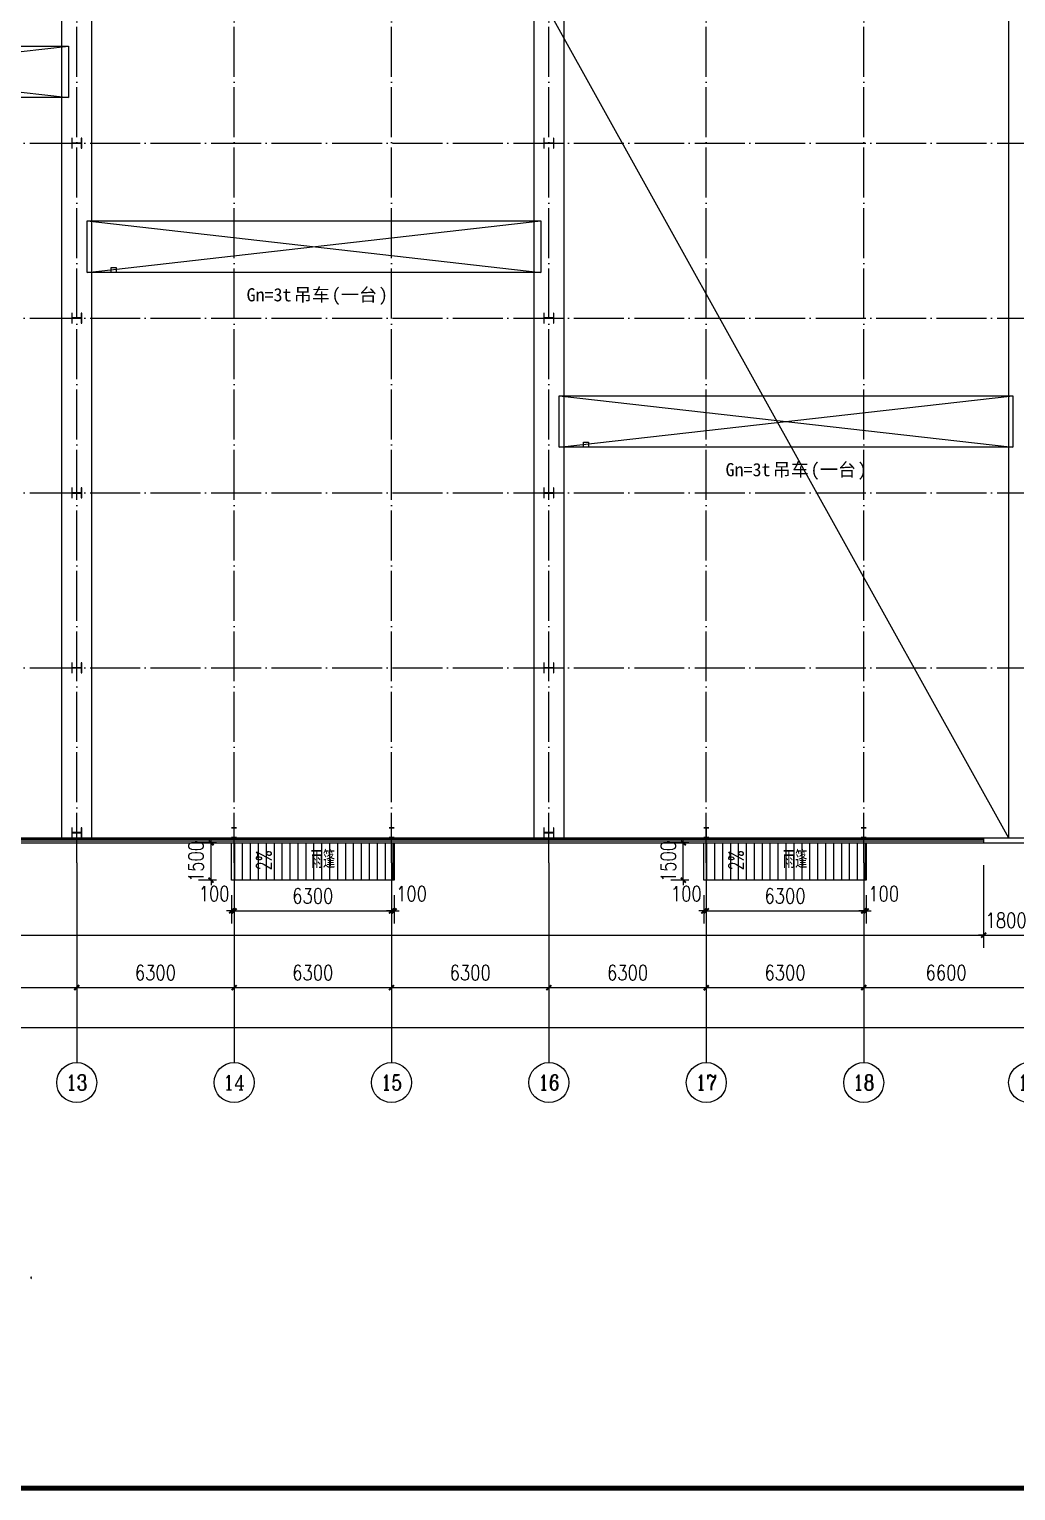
# Model space of a CAD drawing. Extents: x -21908402 to 2288787, y 79687 to 5079726.
# Drawn here: x 2194310 to 2233796, y 319187 to 377685 of the extents above; entities that cross this region are included whole.
import ezdxf
from ezdxf.enums import TextEntityAlignment as Align

# ---------------------------------------------------------------- set-up
doc = ezdxf.new("R2010")
doc.units = 0
doc.header["$LTSCALE"] = 1000
doc.linetypes.add('DOTE', pattern=[2.42, 2, -0.2, 0.02, -0.2])
doc.layers.get('0').update_dxf_attribs({"linetype": 'CONTINUOUS'})
doc.layers.get('DEFPOINTS').update_dxf_attribs({"linetype": 'CONTINUOUS'})
for name, color, linetype in [('AXIS', 3, 'CONTINUOUS'), ('AXIS_TEXT', 7, 'CONTINUOUS'), ('COLUMN', 9, 'CONTINUOUS'), ('DIM_SYMB', 3, 'CONTINUOUS'), ('DOTE', 1, 'DOTE'), ('PUB_DIM', 3, 'CONTINUOUS'), ('PUB_TEXT', 7, 'CONTINUOUS'), ('PUB_TITLE', 4, 'CONTINUOUS'), ('WALL', 6, 'CONTINUOUS'), ('WINDOW', 94, 'CONTINUOUS'), ('填充', 8, 'CONTINUOUS')]:
    doc.layers.add(name, color=color, linetype=linetype)
doc.styles.add('_TCH_AXIS', font='COMPLEX', dxfattribs={"bigfont": 'GBCBIG'})
doc.styles.add('_TCH_DIM', font='SIMPLEX', dxfattribs={"bigfont": 'GBCBIG'})
doc.styles.add('_TCH_DYN', font='')
doc.styles.add('COMPLEX', font='COMPLEX')
doc.styles.add('DIM_FONT', font='simplex.shx', dxfattribs={"width": 0.8})
doc.styles.get("Standard").update_dxf_attribs({"font": 'tssdeng.shx', "width": 0.7, "bigfont": 'hztxt.shx'})
doc.styles.get('_TCH_DYN').set_extended_font_data('SimSun')
doc.dimstyles.new('DIMN200', dxfattribs={"dimscale": 2, "dimtxt": 300, "dimasz": 100, "dimexe": 250, "dimexo": 300, "dimgap": 150, "dimtad": 1, "dimdec": 0, "dimzin": 0, "dimtxsty": 'DIM_FONT', "dimblk": 'ARCHTICK', "dimcen": 0.09, "dimclrt": 7, "dimazin": 3, "dimtfac": 1, "dimtdec": 0, "dimtix": 1, "dimtmove": 0, "dimatfit": 3, "dimtolj": 1, "dimtzin": 0})

# ---------------------------------------------------------------- blocks, each defined once
blk = doc.blocks.new('DC')
at = {"color": 2}
for p, q in [((2139922, 388954), (2158083, 391012)), ((2139922, 391012), (2158083, 388954))]:
    blk.add_line(p, q, dxfattribs=at)
for points in [[(2139922, 391012), (2158083, 391012), (2158083, 388954), (2139922, 388954)], [(2140895, 389154), (2141095, 389154), (2141095, 388954), (2140895, 388954)]]:
    blk.add_lwpolyline(points, close=True, dxfattribs=at)
blk = doc.blocks.new('_ARCHTICK')
at = {"color": 0, "linetype": 'BYBLOCK', "const_width": 0.4}
blk.add_lwpolyline([(-0.5, -0.5), (0.5, 0.5)], dxfattribs=at)
blk = doc.blocks.new('*D206')
at = {"layer": 'DEFPOINTS', "color": 0}
for p in [(2220489, 345125), (2221310, 345125), (2221310, 343625)]:
    blk.add_point(p, dxfattribs=at)
at = {"layer": 'PUB_DIM', "color": 0}
for p, q in [((2220489, 345125), (2220489, 345325)), ((2220710, 345125), (2219989, 345125)), ((2220489, 343625), (2220489, 345125)), ((2220710, 343625), (2219989, 343625)), ((2220489, 343625), (2220489, 343425))]:
    blk.add_line(p, q, dxfattribs=at)
at = {"layer": 'PUB_DIM', "color": 0, "xscale": 200, "yscale": 200, "zscale": 200}
for p, rotation in [((2220489, 345125), 270), ((2220489, 343625), 90)]:
    blk.add_blockref('_ARCHTICK', p, dxfattribs=dict(at, rotation=rotation))
at = {"layer": 'PUB_DIM', "color": 7, "insert": (2219889, 344375), "char_height": 600, "attachment_point": 5, "rotation": 90, "style": 'DIM_FONT'}
blk.add_mtext('\\A1;1500', dxfattribs=at)
blk = doc.blocks.new('*D207')
at = {"layer": 'DEFPOINTS', "color": 0}
for p in [(2221310, 343625), (2221410, 343625), (2221410, 342395)]:
    blk.add_point(p, dxfattribs=at)
at = {"layer": 'PUB_DIM', "color": 0}
for p, q in [((2221310, 343025), (2221310, 341895)), ((2221410, 343025), (2221410, 341895)), ((2221310, 342395), (2221110, 342395)), ((2221310, 342395), (2221410, 342395)), ((2221410, 342395), (2221610, 342395))]:
    blk.add_line(p, q, dxfattribs=at)
at = {"layer": 'PUB_DIM', "color": 0, "xscale": 200, "yscale": 200, "zscale": 200}
blk.add_blockref('_ARCHTICK', (2221310, 342395), dxfattribs=at)
at = {"layer": 'PUB_DIM', "color": 0, "xscale": 200, "yscale": 200, "zscale": 200, "rotation": 180}
blk.add_blockref('_ARCHTICK', (2221410, 342395), dxfattribs=at)
at = {"layer": 'PUB_DIM', "color": 7, "insert": (2220610, 343085), "char_height": 600, "attachment_point": 5, "style": 'DIM_FONT'}
blk.add_mtext('\\A1;100', dxfattribs=at)
blk = doc.blocks.new('*D208')
at = {"layer": 'DEFPOINTS', "color": 0}
for p in [(2221410, 343625), (2227710, 343625), (2227710, 342395)]:
    blk.add_point(p, dxfattribs=at)
at = {"layer": 'PUB_DIM', "color": 0}
for p, q in [((2221410, 343025), (2221410, 341895)), ((2227710, 343025), (2227710, 341895)), ((2221410, 342395), (2227710, 342395))]:
    blk.add_line(p, q, dxfattribs=at)
at = {"layer": 'PUB_DIM', "color": 0, "xscale": 200, "yscale": 200, "zscale": 200, "rotation": 180}
blk.add_blockref('_ARCHTICK', (2221410, 342395), dxfattribs=at)
at = {"layer": 'PUB_DIM', "color": 0, "xscale": 200, "yscale": 200, "zscale": 200}
blk.add_blockref('_ARCHTICK', (2227710, 342395), dxfattribs=at)
at = {"layer": 'PUB_DIM', "color": 7, "insert": (2224560, 342995), "char_height": 600, "attachment_point": 5, "style": 'DIM_FONT'}
blk.add_mtext('\\A1;6300', dxfattribs=at)
blk = doc.blocks.new('*D209')
at = {"layer": 'DEFPOINTS', "color": 0}
for p in [(2227710, 343625), (2227810, 343625), (2227810, 342395)]:
    blk.add_point(p, dxfattribs=at)
at = {"layer": 'PUB_DIM', "color": 0}
for p, q in [((2227710, 343025), (2227710, 341895)), ((2227810, 343025), (2227810, 341895)), ((2227710, 342395), (2227510, 342395)), ((2227710, 342395), (2227810, 342395)), ((2227810, 342395), (2228010, 342395))]:
    blk.add_line(p, q, dxfattribs=at)
at = {"layer": 'PUB_DIM', "color": 0, "xscale": 200, "yscale": 200, "zscale": 200}
blk.add_blockref('_ARCHTICK', (2227710, 342395), dxfattribs=at)
at = {"layer": 'PUB_DIM', "color": 0, "xscale": 200, "yscale": 200, "zscale": 200, "rotation": 180}
blk.add_blockref('_ARCHTICK', (2227810, 342395), dxfattribs=at)
at = {"layer": 'PUB_DIM', "color": 7, "insert": (2228510, 343085), "char_height": 600, "attachment_point": 5, "style": 'DIM_FONT'}
blk.add_mtext('\\A1;100', dxfattribs=at)
blk = doc.blocks.new('*D210')
at = {"layer": 'DEFPOINTS', "color": 0}
for p in [(2201589, 345125), (2202410, 345125), (2202410, 343625)]:
    blk.add_point(p, dxfattribs=at)
at = {"layer": 'PUB_DIM', "color": 0}
for p, q in [((2201589, 345125), (2201589, 345325)), ((2201810, 345125), (2201089, 345125)), ((2201589, 343625), (2201589, 345125)), ((2201810, 343625), (2201089, 343625)), ((2201589, 343625), (2201589, 343425))]:
    blk.add_line(p, q, dxfattribs=at)
at = {"layer": 'PUB_DIM', "color": 0, "xscale": 200, "yscale": 200, "zscale": 200}
for p, rotation in [((2201589, 345125), 270), ((2201589, 343625), 90)]:
    blk.add_blockref('_ARCHTICK', p, dxfattribs=dict(at, rotation=rotation))
at = {"layer": 'PUB_DIM', "color": 7, "insert": (2200989, 344375), "char_height": 600, "attachment_point": 5, "rotation": 90, "style": 'DIM_FONT'}
blk.add_mtext('\\A1;1500', dxfattribs=at)
blk = doc.blocks.new('*D211')
at = {"layer": 'DEFPOINTS', "color": 0}
for p in [(2202410, 343625), (2202510, 343625), (2202510, 342395)]:
    blk.add_point(p, dxfattribs=at)
at = {"layer": 'PUB_DIM', "color": 0}
for p, q in [((2202410, 343025), (2202410, 341895)), ((2202510, 343025), (2202510, 341895)), ((2202410, 342395), (2202210, 342395)), ((2202410, 342395), (2202510, 342395)), ((2202510, 342395), (2202710, 342395))]:
    blk.add_line(p, q, dxfattribs=at)
at = {"layer": 'PUB_DIM', "color": 0, "xscale": 200, "yscale": 200, "zscale": 200}
blk.add_blockref('_ARCHTICK', (2202410, 342395), dxfattribs=at)
at = {"layer": 'PUB_DIM', "color": 0, "xscale": 200, "yscale": 200, "zscale": 200, "rotation": 180}
blk.add_blockref('_ARCHTICK', (2202510, 342395), dxfattribs=at)
at = {"layer": 'PUB_DIM', "color": 7, "insert": (2201710, 343085), "char_height": 600, "attachment_point": 5, "style": 'DIM_FONT'}
blk.add_mtext('\\A1;100', dxfattribs=at)
blk = doc.blocks.new('*D212')
at = {"layer": 'DEFPOINTS', "color": 0}
for p in [(2202510, 343625), (2208810, 343625), (2208810, 342395)]:
    blk.add_point(p, dxfattribs=at)
at = {"layer": 'PUB_DIM', "color": 0}
for p, q in [((2202510, 343025), (2202510, 341895)), ((2208810, 343025), (2208810, 341895)), ((2202510, 342395), (2208810, 342395))]:
    blk.add_line(p, q, dxfattribs=at)
at = {"layer": 'PUB_DIM', "color": 0, "xscale": 200, "yscale": 200, "zscale": 200, "rotation": 180}
blk.add_blockref('_ARCHTICK', (2202510, 342395), dxfattribs=at)
at = {"layer": 'PUB_DIM', "color": 0, "xscale": 200, "yscale": 200, "zscale": 200}
blk.add_blockref('_ARCHTICK', (2208810, 342395), dxfattribs=at)
at = {"layer": 'PUB_DIM', "color": 7, "insert": (2205660, 342995), "char_height": 600, "attachment_point": 5, "style": 'DIM_FONT'}
blk.add_mtext('\\A1;6300', dxfattribs=at)
blk = doc.blocks.new('*D213')
at = {"layer": 'DEFPOINTS', "color": 0}
for p in [(2208810, 343625), (2208910, 343625), (2208910, 342395)]:
    blk.add_point(p, dxfattribs=at)
at = {"layer": 'PUB_DIM', "color": 0}
for p, q in [((2208810, 343025), (2208810, 341895)), ((2208910, 343025), (2208910, 341895)), ((2208810, 342395), (2208610, 342395)), ((2208810, 342395), (2208910, 342395)), ((2208910, 342395), (2209110, 342395))]:
    blk.add_line(p, q, dxfattribs=at)
at = {"layer": 'PUB_DIM', "color": 0, "xscale": 200, "yscale": 200, "zscale": 200}
blk.add_blockref('_ARCHTICK', (2208810, 342395), dxfattribs=at)
at = {"layer": 'PUB_DIM', "color": 0, "xscale": 200, "yscale": 200, "zscale": 200, "rotation": 180}
blk.add_blockref('_ARCHTICK', (2208910, 342395), dxfattribs=at)
at = {"layer": 'PUB_DIM', "color": 7, "insert": (2209610, 343085), "char_height": 600, "attachment_point": 5, "style": 'DIM_FONT'}
blk.add_mtext('\\A1;100', dxfattribs=at)
blk = doc.blocks.new('*D240')
at = {"layer": 'DEFPOINTS', "color": 0}
for p in [(2122110, 344828), (2232510, 344828), (2232510, 341421)]:
    blk.add_point(p, dxfattribs=at)
at = {"layer": 'PUB_DIM', "color": 0}
for p, q in [((2122110, 344228), (2122110, 340921)), ((2232510, 344228), (2232510, 340921)), ((2122110, 341421), (2232510, 341421))]:
    blk.add_line(p, q, dxfattribs=at)
at = {"layer": 'PUB_DIM', "color": 0, "xscale": 200, "yscale": 200, "zscale": 200, "rotation": 180}
blk.add_blockref('_ARCHTICK', (2122110, 341421), dxfattribs=at)
at = {"layer": 'PUB_DIM', "color": 0, "xscale": 200, "yscale": 200, "zscale": 200}
blk.add_blockref('_ARCHTICK', (2232510, 341421), dxfattribs=at)
at = {"layer": 'PUB_DIM', "color": 7, "insert": (2177310, 342021), "char_height": 600, "attachment_point": 5, "style": 'DIM_FONT'}
blk.add_mtext('\\A1;110400', dxfattribs=at)
blk = doc.blocks.new('*D241')
at = {"layer": 'DEFPOINTS', "color": 0}
for p in [(2232510, 344828), (2234310, 344828), (2234310, 341421)]:
    blk.add_point(p, dxfattribs=at)
at = {"layer": 'PUB_DIM', "color": 0}
for p, q in [((2232510, 344228), (2232510, 340921)), ((2234310, 344228), (2234310, 340921)), ((2232510, 341421), (2232310, 341421)), ((2232510, 341421), (2234310, 341421)), ((2234310, 341421), (2234510, 341421))]:
    blk.add_line(p, q, dxfattribs=at)
at = {"layer": 'PUB_DIM', "color": 0, "xscale": 200, "yscale": 200, "zscale": 200}
blk.add_blockref('_ARCHTICK', (2232510, 341421), dxfattribs=at)
at = {"layer": 'PUB_DIM', "color": 0, "xscale": 200, "yscale": 200, "zscale": 200, "rotation": 180}
blk.add_blockref('_ARCHTICK', (2234310, 341421), dxfattribs=at)
at = {"layer": 'PUB_DIM', "color": 7, "insert": (2233410, 342021), "char_height": 600, "attachment_point": 5, "style": 'DIM_FONT'}
blk.add_mtext('\\A1;1800', dxfattribs=at)
blk = doc.blocks.new('*D275')
at = {"layer": 'AXIS', "color": 0}
for p, q in [((2189910, 343725), (2189910, 338825)), ((2196210, 343725), (2196210, 338825)), ((2189910, 339325), (2196210, 339325))]:
    blk.add_line(p, q, dxfattribs=at)
at = {"layer": 'DEFPOINTS', "color": 0}
for p in [(2189910, 344325), (2196210, 344325), (2196210, 339325)]:
    blk.add_point(p, dxfattribs=at)
at = {"layer": 'AXIS', "color": 0, "xscale": 200, "yscale": 200, "zscale": 200, "rotation": 180}
blk.add_blockref('_ARCHTICK', (2189910, 339325), dxfattribs=at)
at = {"layer": 'AXIS', "color": 0, "xscale": 200, "yscale": 200, "zscale": 200}
blk.add_blockref('_ARCHTICK', (2196210, 339325), dxfattribs=at)
at = {"layer": 'AXIS', "color": 7, "insert": (2193060, 339925), "char_height": 600, "attachment_point": 5, "style": 'DIM_FONT'}
blk.add_mtext('\\A1;6300', dxfattribs=at)
blk = doc.blocks.new('*D276')
at = {"layer": 'AXIS', "color": 0}
for p, q in [((2196210, 343725), (2196210, 338825)), ((2202510, 343725), (2202510, 338825)), ((2196210, 339325), (2202510, 339325))]:
    blk.add_line(p, q, dxfattribs=at)
at = {"layer": 'DEFPOINTS', "color": 0}
for p in [(2196210, 344325), (2202510, 344325), (2202510, 339325)]:
    blk.add_point(p, dxfattribs=at)
at = {"layer": 'AXIS', "color": 0, "xscale": 200, "yscale": 200, "zscale": 200, "rotation": 180}
blk.add_blockref('_ARCHTICK', (2196210, 339325), dxfattribs=at)
at = {"layer": 'AXIS', "color": 0, "xscale": 200, "yscale": 200, "zscale": 200}
blk.add_blockref('_ARCHTICK', (2202510, 339325), dxfattribs=at)
at = {"layer": 'AXIS', "color": 7, "insert": (2199360, 339925), "char_height": 600, "attachment_point": 5, "style": 'DIM_FONT'}
blk.add_mtext('\\A1;6300', dxfattribs=at)
blk = doc.blocks.new('*D277')
at = {"layer": 'AXIS', "color": 0}
for p, q in [((2202510, 343725), (2202510, 338825)), ((2208810, 343725), (2208810, 338825)), ((2202510, 339325), (2208810, 339325))]:
    blk.add_line(p, q, dxfattribs=at)
at = {"layer": 'DEFPOINTS', "color": 0}
for p in [(2202510, 344325), (2208810, 344325), (2208810, 339325)]:
    blk.add_point(p, dxfattribs=at)
at = {"layer": 'AXIS', "color": 0, "xscale": 200, "yscale": 200, "zscale": 200, "rotation": 180}
blk.add_blockref('_ARCHTICK', (2202510, 339325), dxfattribs=at)
at = {"layer": 'AXIS', "color": 0, "xscale": 200, "yscale": 200, "zscale": 200}
blk.add_blockref('_ARCHTICK', (2208810, 339325), dxfattribs=at)
at = {"layer": 'AXIS', "color": 7, "insert": (2205660, 339925), "char_height": 600, "attachment_point": 5, "style": 'DIM_FONT'}
blk.add_mtext('\\A1;6300', dxfattribs=at)
blk = doc.blocks.new('*D278')
at = {"layer": 'AXIS', "color": 0}
for p, q in [((2208810, 343725), (2208810, 338825)), ((2215110, 343725), (2215110, 338825)), ((2208810, 339325), (2215110, 339325))]:
    blk.add_line(p, q, dxfattribs=at)
at = {"layer": 'DEFPOINTS', "color": 0}
for p in [(2208810, 344325), (2215110, 344325), (2215110, 339325)]:
    blk.add_point(p, dxfattribs=at)
at = {"layer": 'AXIS', "color": 0, "xscale": 200, "yscale": 200, "zscale": 200, "rotation": 180}
blk.add_blockref('_ARCHTICK', (2208810, 339325), dxfattribs=at)
at = {"layer": 'AXIS', "color": 0, "xscale": 200, "yscale": 200, "zscale": 200}
blk.add_blockref('_ARCHTICK', (2215110, 339325), dxfattribs=at)
at = {"layer": 'AXIS', "color": 7, "insert": (2211960, 339925), "char_height": 600, "attachment_point": 5, "style": 'DIM_FONT'}
blk.add_mtext('\\A1;6300', dxfattribs=at)
blk = doc.blocks.new('*D279')
at = {"layer": 'AXIS', "color": 0}
for p, q in [((2215110, 343725), (2215110, 338825)), ((2221410, 343725), (2221410, 338825)), ((2215110, 339325), (2221410, 339325))]:
    blk.add_line(p, q, dxfattribs=at)
at = {"layer": 'DEFPOINTS', "color": 0}
for p in [(2215110, 344325), (2221410, 344325), (2221410, 339325)]:
    blk.add_point(p, dxfattribs=at)
at = {"layer": 'AXIS', "color": 0, "xscale": 200, "yscale": 200, "zscale": 200, "rotation": 180}
blk.add_blockref('_ARCHTICK', (2215110, 339325), dxfattribs=at)
at = {"layer": 'AXIS', "color": 0, "xscale": 200, "yscale": 200, "zscale": 200}
blk.add_blockref('_ARCHTICK', (2221410, 339325), dxfattribs=at)
at = {"layer": 'AXIS', "color": 7, "insert": (2218260, 339925), "char_height": 600, "attachment_point": 5, "style": 'DIM_FONT'}
blk.add_mtext('\\A1;6300', dxfattribs=at)
blk = doc.blocks.new('*D280')
at = {"layer": 'AXIS', "color": 0}
for p, q in [((2221410, 343725), (2221410, 338825)), ((2227710, 343725), (2227710, 338825)), ((2221410, 339325), (2227710, 339325))]:
    blk.add_line(p, q, dxfattribs=at)
at = {"layer": 'DEFPOINTS', "color": 0}
for p in [(2221410, 344325), (2227710, 344325), (2227710, 339325)]:
    blk.add_point(p, dxfattribs=at)
at = {"layer": 'AXIS', "color": 0, "xscale": 200, "yscale": 200, "zscale": 200, "rotation": 180}
blk.add_blockref('_ARCHTICK', (2221410, 339325), dxfattribs=at)
at = {"layer": 'AXIS', "color": 0, "xscale": 200, "yscale": 200, "zscale": 200}
blk.add_blockref('_ARCHTICK', (2227710, 339325), dxfattribs=at)
at = {"layer": 'AXIS', "color": 7, "insert": (2224560, 339925), "char_height": 600, "attachment_point": 5, "style": 'DIM_FONT'}
blk.add_mtext('\\A1;6300', dxfattribs=at)
blk = doc.blocks.new('*D281')
at = {"layer": 'AXIS', "color": 0}
for p, q in [((2227710, 343725), (2227710, 338825)), ((2234310, 343725), (2234310, 338825)), ((2227710, 339325), (2234310, 339325))]:
    blk.add_line(p, q, dxfattribs=at)
at = {"layer": 'DEFPOINTS', "color": 0}
for p in [(2227710, 344325), (2234310, 344325), (2234310, 339325)]:
    blk.add_point(p, dxfattribs=at)
at = {"layer": 'AXIS', "color": 0, "xscale": 200, "yscale": 200, "zscale": 200, "rotation": 180}
blk.add_blockref('_ARCHTICK', (2227710, 339325), dxfattribs=at)
at = {"layer": 'AXIS', "color": 0, "xscale": 200, "yscale": 200, "zscale": 200}
blk.add_blockref('_ARCHTICK', (2234310, 339325), dxfattribs=at)
at = {"layer": 'AXIS', "color": 7, "insert": (2231010, 339925), "char_height": 600, "attachment_point": 5, "style": 'DIM_FONT'}
blk.add_mtext('\\A1;6600', dxfattribs=at)
blk = doc.blocks.new('*D283')
at = {"layer": 'AXIS', "color": 0}
for p, q in [((2120110, 343725), (2120110, 337225)), ((2234510, 343725), (2234510, 337225)), ((2120110, 337725), (2234510, 337725))]:
    blk.add_line(p, q, dxfattribs=at)
at = {"layer": 'DEFPOINTS', "color": 0}
for p in [(2120110, 344325), (2234510, 344325), (2234510, 337725)]:
    blk.add_point(p, dxfattribs=at)
at = {"layer": 'AXIS', "color": 0, "xscale": 200, "yscale": 200, "zscale": 200, "rotation": 180}
blk.add_blockref('_ARCHTICK', (2120110, 337725), dxfattribs=at)
at = {"layer": 'AXIS', "color": 0, "xscale": 200, "yscale": 200, "zscale": 200}
blk.add_blockref('_ARCHTICK', (2234510, 337725), dxfattribs=at)
at = {"layer": 'AXIS', "color": 7, "insert": (2177310, 338325), "char_height": 600, "attachment_point": 5, "style": 'DIM_FONT'}
blk.add_mtext('\\A1;114400', dxfattribs=at)
blk = doc.blocks.new('_AXISO')
blk.add_circle((0, 0), 0.5)
at = {"layer": 'AXIS_TEXT', "style": 'COMPLEX', "width": 1.041667}
blk.add_attdef('A', text='', height=0.56, dxfattribs=at).set_placement((-0.25, -0.28), (0.25, -0.28), align=Align.FIT)
blk = doc.blocks.new('$WINLIB2D$00000001')
at = {"color": 0}
for points in [[(-0.5, 0.5), (0.5, 0.5)], [(0.5, -0.5), (0.5, 0.5)], [(0.5, 0.16667), (-0.5, 0.16667)], [(0.5, -0.16667), (-0.5, -0.16667)], [(-0.5, -0.5), (0.5, -0.5)]]:
    blk.add_lwpolyline(points, dxfattribs=at)

msp = doc.modelspace()

# ---------------------------------------------------------------- hatches: boundary and pattern name
at = {"layer": '填充'}
h = msp.add_hatch(dxfattribs=at)
h.set_pattern_fill('ANSI31', color=1, scale=200, angle=45, style=0)
h.set_pattern_definition([(90, (75600, 0), (-317.5, 3e-14), [])])
h.paths.add_polyline_path([(2202410, 345125.2), (2208910, 345125.2), (2208910, 343625.2), (2202410, 343625.2)])
h = msp.add_hatch(dxfattribs=at)
h.set_pattern_fill('ANSI31', color=1, scale=200, angle=45, style=0)
h.set_pattern_definition([(90, (94500, 0), (-317.5, 3e-14), [])])
h.paths.add_polyline_path([(2221310, 345125.2), (2227810, 345125.2), (2227810, 343625.2), (2221310, 343625.2)])

# ---------------------------------------------------------------- linework, layer by layer
at = {"color": 2, "linetype": 'DOTE', "const_width": 50}
for points in [[(2195610, 414925.2), (2195610, 345325.2)], [(2196810, 414925.2), (2196810, 345325.2)], [(2214510, 414925.2), (2214510, 345325.2)], [(2215710, 414925.2), (2215710, 345325.2)], [(2233510, 414925.2), (2233510, 345325.2)]]:
    msp.add_lwpolyline(points, dxfattribs=at)
for points in [[(2202410, 345125.2), (2208910, 345125.2), (2208910, 343625.2), (2202410, 343625.2)], [(2221310, 345125.2), (2227810, 345125.2), (2227810, 343625.2), (2221310, 343625.2)]]:
    msp.add_lwpolyline(points, close=True)
at = {"layer": 'AXIS'}
for p, q in [((2196210, 344325.2), (2196210, 336325.2)), ((2202510, 344325.2), (2202510, 336325.2)), ((2208810, 344325.2), (2208810, 336325.2)), ((2215110, 344325.2), (2215110, 336325.2)), ((2221410, 344325.2), (2221410, 336325.2)), ((2227710, 344325.2), (2227710, 336325.2))]:
    msp.add_line(p, q, dxfattribs=at)
at = {"layer": 'COLUMN'}
for p, q in [((2196026, 373325.2), (2196010, 373325.2)), ((2196010, 373325.2), (2196010, 372925.2)), ((2196026, 373130.2), (2196026, 373325.2)), ((2196410, 373325.2), (2196394, 373325.2)), ((2196394, 373325.2), (2196394, 373130.2)), ((2196410, 372925.2), (2196410, 373325.2)), ((2214926, 373325.2), (2214910, 373325.2)), ((2214910, 373325.2), (2214910, 372925.2)), ((2214926, 373130.2), (2214926, 373325.2)), ((2215310, 373325.2), (2215294, 373325.2)), ((2215294, 373325.2), (2215294, 373130.2)), ((2215310, 372925.2), (2215310, 373325.2)), ((2196010, 372925.2), (2196026, 372925.2)), ((2196394, 373130.2), (2196026, 373130.2)), ((2196026, 373120.2), (2196394, 373120.2)), ((2196026, 372925.2), (2196026, 373120.2)), ((2196394, 373120.2), (2196394, 372925.2)), ((2196394, 372925.2), (2196410, 372925.2)), ((2214910, 372925.2), (2214926, 372925.2)), ((2215294, 373130.2), (2214926, 373130.2)), ((2214926, 373120.2), (2215294, 373120.2)), ((2214926, 372925.2), (2214926, 373120.2)), ((2215294, 373120.2), (2215294, 372925.2)), ((2215294, 372925.2), (2215310, 372925.2)), ((2196026, 366325.2), (2196010, 366325.2)), ((2196010, 366325.2), (2196010, 365925.2)), ((2196026, 366130.2), (2196026, 366325.2)), ((2196410, 366325.2), (2196394, 366325.2)), ((2196394, 366325.2), (2196394, 366130.2)), ((2196410, 365925.2), (2196410, 366325.2)), ((2214926, 366325.2), (2214910, 366325.2)), ((2214910, 366325.2), (2214910, 365925.2)), ((2214926, 366130.2), (2214926, 366325.2)), ((2215310, 366325.2), (2215294, 366325.2)), ((2215294, 366325.2), (2215294, 366130.2)), ((2215310, 365925.2), (2215310, 366325.2)), ((2196010, 365925.2), (2196026, 365925.2)), ((2196394, 366130.2), (2196026, 366130.2)), ((2196026, 366120.2), (2196394, 366120.2)), ((2196026, 365925.2), (2196026, 366120.2)), ((2196394, 366120.2), (2196394, 365925.2)), ((2196394, 365925.2), (2196410, 365925.2)), ((2214910, 365925.2), (2214926, 365925.2)), ((2215294, 366130.2), (2214926, 366130.2)), ((2214926, 366120.2), (2215294, 366120.2)), ((2214926, 365925.2), (2214926, 366120.2)), ((2215294, 366120.2), (2215294, 365925.2)), ((2215294, 365925.2), (2215310, 365925.2)), ((2196026, 359325.2), (2196010, 359325.2)), ((2196010, 359325.2), (2196010, 358925.2)), ((2196026, 359130.2), (2196026, 359325.2)), ((2196410, 359325.2), (2196394, 359325.2)), ((2196394, 359325.2), (2196394, 359130.2)), ((2196410, 358925.2), (2196410, 359325.2)), ((2214926, 359325.2), (2214910, 359325.2)), ((2214910, 359325.2), (2214910, 358925.2)), ((2214926, 359130.2), (2214926, 359325.2)), ((2215310, 359325.2), (2215294, 359325.2)), ((2215294, 359325.2), (2215294, 359130.2)), ((2215310, 358925.2), (2215310, 359325.2)), ((2196010, 358925.2), (2196026, 358925.2)), ((2196394, 359130.2), (2196026, 359130.2)), ((2196026, 359120.2), (2196394, 359120.2)), ((2196026, 358925.2), (2196026, 359120.2)), ((2196394, 359120.2), (2196394, 358925.2)), ((2196394, 358925.2), (2196410, 358925.2)), ((2214910, 358925.2), (2214926, 358925.2)), ((2215294, 359130.2), (2214926, 359130.2)), ((2214926, 359120.2), (2215294, 359120.2)), ((2214926, 358925.2), (2214926, 359120.2)), ((2215294, 359120.2), (2215294, 358925.2)), ((2215294, 358925.2), (2215310, 358925.2)), ((2196026, 352325.2), (2196010, 352325.2)), ((2196010, 352325.2), (2196010, 351925.2)), ((2196026, 352130.2), (2196026, 352325.2)), ((2196410, 352325.2), (2196394, 352325.2)), ((2196394, 352325.2), (2196394, 352130.2)), ((2196410, 351925.2), (2196410, 352325.2)), ((2214926, 352325.2), (2214910, 352325.2)), ((2214910, 352325.2), (2214910, 351925.2)), ((2214926, 352130.2), (2214926, 352325.2)), ((2215310, 352325.2), (2215294, 352325.2)), ((2215294, 352325.2), (2215294, 352130.2)), ((2215310, 351925.2), (2215310, 352325.2)), ((2196010, 351925.2), (2196026, 351925.2)), ((2196394, 352130.2), (2196026, 352130.2)), ((2196026, 352120.2), (2196394, 352120.2)), ((2196026, 351925.2), (2196026, 352120.2)), ((2196394, 352120.2), (2196394, 351925.2)), ((2196394, 351925.2), (2196410, 351925.2)), ((2214910, 351925.2), (2214926, 351925.2)), ((2215294, 352130.2), (2214926, 352130.2)), ((2214926, 352120.2), (2215294, 352120.2)), ((2214926, 351925.2), (2214926, 352120.2)), ((2215294, 352120.2), (2215294, 351925.2)), ((2215294, 351925.2), (2215310, 351925.2)), ((2196026, 345725.2), (2196010, 345725.2)), ((2196010, 345725.2), (2196010, 345325.2)), ((2196026, 345530.2), (2196026, 345725.2)), ((2196410, 345725.2), (2196394, 345725.2)), ((2196394, 345725.2), (2196394, 345530.2)), ((2196410, 345325.2), (2196410, 345725.2)), ((2202610, 345725.2), (2202410, 345725.2)), ((2202410, 345725.2), (2202410, 345715.2)), ((2202610, 345715.2), (2202610, 345725.2)), ((2208910, 345725.2), (2208710, 345725.2)), ((2208710, 345725.2), (2208710, 345715.2)), ((2208910, 345715.2), (2208910, 345725.2)), ((2214926, 345725.2), (2214910, 345725.2)), ((2214910, 345725.2), (2214910, 345325.2)), ((2214926, 345530.2), (2214926, 345725.2)), ((2215310, 345725.2), (2215294, 345725.2)), ((2215294, 345725.2), (2215294, 345530.2)), ((2215310, 345325.2), (2215310, 345725.2)), ((2221510, 345725.2), (2221310, 345725.2)), ((2221310, 345725.2), (2221310, 345715.2)), ((2221510, 345715.2), (2221510, 345725.2)), ((2227810, 345725.2), (2227610, 345725.2)), ((2227610, 345725.2), (2227610, 345715.2)), ((2227810, 345715.2), (2227810, 345725.2)), ((2196010, 345325.2), (2196026, 345325.2)), ((2196394, 345530.2), (2196026, 345530.2)), ((2196026, 345520.2), (2196394, 345520.2)), ((2196026, 345325.2), (2196026, 345520.2)), ((2196394, 345520.2), (2196394, 345325.2)), ((2196394, 345325.2), (2196410, 345325.2)), ((2202410, 345715.2), (2202497.9, 345715.2)), ((2202497.9, 345335.2), (2202410, 345335.2)), ((2202410, 345335.2), (2202410, 345325.2)), ((2202410, 345325.2), (2202610, 345325.2)), ((2202497.9, 345715.2), (2202502.9, 345710.2)), ((2202502.9, 345340.2), (2202497.9, 345335.2)), ((2202502.9, 345710.2), (2202502.9, 345340.2)), ((2202508.9, 345710.2), (2202513.9, 345715.2)), ((2202508.9, 345340.2), (2202508.9, 345710.2)), ((2202513.9, 345335.2), (2202508.9, 345340.2)), ((2202513.9, 345715.2), (2202610, 345715.2)), ((2202610, 345335.2), (2202513.9, 345335.2)), ((2202610, 345325.2), (2202610, 345335.2)), ((2208710, 345715.2), (2208797.9, 345715.2)), ((2208797.9, 345335.2), (2208710, 345335.2)), ((2208710, 345335.2), (2208710, 345325.2)), ((2208710, 345325.2), (2208910, 345325.2)), ((2208797.9, 345715.2), (2208802.9, 345710.2)), ((2208802.9, 345340.2), (2208797.9, 345335.2)), ((2208802.9, 345710.2), (2208802.9, 345340.2)), ((2208808.9, 345710.2), (2208813.9, 345715.2)), ((2208808.9, 345340.2), (2208808.9, 345710.2)), ((2208813.9, 345335.2), (2208808.9, 345340.2)), ((2208813.9, 345715.2), (2208910, 345715.2)), ((2208910, 345335.2), (2208813.9, 345335.2)), ((2208910, 345325.2), (2208910, 345335.2)), ((2214910, 345325.2), (2214926, 345325.2)), ((2215294, 345530.2), (2214926, 345530.2)), ((2214926, 345520.2), (2215294, 345520.2)), ((2214926, 345325.2), (2214926, 345520.2)), ((2215294, 345520.2), (2215294, 345325.2)), ((2215294, 345325.2), (2215310, 345325.2)), ((2221310, 345715.2), (2221397.9, 345715.2)), ((2221397.9, 345335.2), (2221310, 345335.2)), ((2221310, 345335.2), (2221310, 345325.2)), ((2221310, 345325.2), (2221510, 345325.2)), ((2221397.9, 345715.2), (2221402.9, 345710.2)), ((2221402.9, 345340.2), (2221397.9, 345335.2)), ((2221402.9, 345710.2), (2221402.9, 345340.2)), ((2221408.9, 345710.2), (2221413.9, 345715.2)), ((2221408.9, 345340.2), (2221408.9, 345710.2)), ((2221413.9, 345335.2), (2221408.9, 345340.2)), ((2221413.9, 345715.2), (2221510, 345715.2)), ((2221510, 345335.2), (2221413.9, 345335.2)), ((2221510, 345325.2), (2221510, 345335.2)), ((2227610, 345715.2), (2227697.9, 345715.2)), ((2227697.9, 345335.2), (2227610, 345335.2)), ((2227610, 345335.2), (2227610, 345325.2)), ((2227610, 345325.2), (2227810, 345325.2)), ((2227697.9, 345715.2), (2227702.9, 345710.2)), ((2227702.9, 345340.2), (2227697.9, 345335.2)), ((2227702.9, 345710.2), (2227702.9, 345340.2)), ((2227708.9, 345710.2), (2227713.9, 345715.2)), ((2227708.9, 345340.2), (2227708.9, 345710.2)), ((2227713.9, 345335.2), (2227708.9, 345340.2)), ((2227713.9, 345715.2), (2227810, 345715.2)), ((2227810, 345335.2), (2227713.9, 345335.2)), ((2227810, 345325.2), (2227810, 345335.2))]:
    msp.add_line(p, q, dxfattribs=at)
at = {"layer": 'DIM_SYMB'}
for points in [[(2204212.8, 344914.3, 0, 0, 0), (2204212.8, 344487.8, 160, 0, 0), (2204212.8, 343887.8, 0, 0, 0)], [(2223112.8, 344914.3, 0, 0, 0), (2223112.8, 344487.8, 160, 0, 0), (2223112.8, 343887.8, 0, 0, 0)]]:
    msp.add_lwpolyline(points, format="xyseb", dxfattribs=at)
at = {"layer": 'DOTE'}
for p, q in [((2196210, 344325.2), (2196210, 415925.2)), ((2202510, 344325.2), (2202510, 415925.2)), ((2208810, 344325.2), (2208810, 415925.2)), ((2215110, 344325.2), (2215110, 415925.2)), ((2221410, 344325.2), (2221410, 415925.2)), ((2227710, 344325.2), (2227710, 415925.2)), ((2119310, 373125.2), (2235310, 373125.2)), ((2119310, 366125.2), (2235310, 366125.2)), ((2119310, 359125.2), (2235310, 359125.2)), ((2119310, 352125.2), (2235310, 352125.2)), ((2119310, 345325.2), (2235310, 345325.2))]:
    msp.add_line(p, q, dxfattribs=at)
at = {"layer": 'PUB_TITLE', "const_width": 200}
msp.add_lwpolyline([(2100686.8, 319287.5), (2261886.8, 319287.5), (2261886.8, 434087.5), (2100686.8, 434087.5)], close=True, dxfattribs=at)
at = {"layer": 'WALL'}
for p, q in [((2190010, 345325.2), (2202410, 345325.2)), ((2202610, 345325.2), (2208710, 345325.2)), ((2208910, 345325.2), (2221310, 345325.2)), ((2221510, 345325.2), (2227610, 345325.2)), ((2227810, 345325.2), (2233910, 345325.2)), ((2189910, 345125.2), (2202510, 345125.2)), ((2202510, 345125.2), (2208810, 345125.2)), ((2208810, 345125.2), (2221410, 345125.2)), ((2221410, 345125.2), (2227710, 345125.2)), ((2227710, 345125.2), (2234510, 345125.2))]:
    msp.add_line(p, q, dxfattribs=at)
at = {"layer": '填充'}
msp.add_lwpolyline([(2120310, 415125.2), (2200683.8, 404359.9), (2233510, 345325.2)], dxfattribs=at)

# ---------------------------------------------------------------- block references
for p in [(37800, -14000), (56700, -21000), (75600, -28000)]:
    msp.add_blockref('DC', p)
at = {"layer": 'AXIS'}
ref = msp.add_blockref('_AXISO', (2196210, 335525.2), dxfattribs=dict(at, xscale=1600, yscale=1600, zscale=1600))
ref.add_attrib('A', '13', dxfattribs={"layer": 'AXIS_TEXT', "height": 618.45, "style": '_TCH_AXIS'}).set_placement((2195783, 335216), (2196637.1, 335216), align=Align.FIT)
ref = msp.add_blockref('_AXISO', (2202510, 335525.2), dxfattribs=dict(at, xscale=1600, yscale=1600, zscale=1600))
ref.add_attrib('A', '14', dxfattribs={"layer": 'AXIS_TEXT', "height": 593.74, "style": '_TCH_AXIS'}).set_placement((2202071.8, 335228.4), (2202948.3, 335228.4), align=Align.FIT)
ref = msp.add_blockref('_AXISO', (2208810, 335525.2), dxfattribs=dict(at, xscale=1600, yscale=1600, zscale=1600))
ref.add_attrib('A', '15', dxfattribs={"layer": 'AXIS_TEXT', "height": 618.45, "style": '_TCH_AXIS'}).set_placement((2208383, 335216), (2209237.1, 335216), align=Align.FIT)
ref = msp.add_blockref('_AXISO', (2215110, 335525.2), dxfattribs=dict(at, xscale=1600, yscale=1600, zscale=1600))
ref.add_attrib('A', '16', dxfattribs={"layer": 'AXIS_TEXT', "height": 618.45, "style": '_TCH_AXIS'}).set_placement((2214683, 335216), (2215537.1, 335216), align=Align.FIT)
ref = msp.add_blockref('_AXISO', (2221410, 335525.2), dxfattribs=dict(at, xscale=1600, yscale=1600, zscale=1600))
ref.add_attrib('A', '17', dxfattribs={"layer": 'AXIS_TEXT', "height": 618.45, "style": '_TCH_AXIS'}).set_placement((2220983, 335216), (2221837.1, 335216), align=Align.FIT)
ref = msp.add_blockref('_AXISO', (2227710, 335525.2), dxfattribs=dict(at, xscale=1600, yscale=1600, zscale=1600))
ref.add_attrib('A', '18', dxfattribs={"layer": 'AXIS_TEXT', "height": 618.45, "style": '_TCH_AXIS'}).set_placement((2227283, 335216), (2228137.1, 335216), align=Align.FIT)
ref = msp.add_blockref('_AXISO', (2234310, 335525.2), dxfattribs=dict(at, xscale=1600, yscale=1600, zscale=1600))
ref.add_attrib('A', '19', dxfattribs={"layer": 'AXIS_TEXT', "height": 618.45, "style": '_TCH_AXIS'}).set_placement((2233883, 335216), (2234737.1, 335216), align=Align.FIT)
at = {"layer": 'WINDOW', "xscale": 110400, "yscale": -200, "zscale": 110400}
msp.add_blockref('$WINLIB2D$00000001', (2177310, 345225.2), dxfattribs=at)

# ---------------------------------------------------------------- texts
at = {"layer": 'PUB_TEXT', "style": '_TCH_DYN'}
for s, height, p in [('吊车', 528.56, (2204900.2, 366793.2)), ('(', 528.6, (2206412, 366793.2)), ('一台', 528.56, (2206790, 366793.2)), (')', 528.6, (2208301.9, 366793.2)), ('Gn=3t', 528.56, (2203010.4, 366793.2)), ('吊车', 528.56, (2224071.1, 359793.2)), ('(', 528.6, (2225582.9, 359793.2)), ('一台', 528.56, (2225960.9, 359793.2)), (')', 528.6, (2227472.8, 359793.2)), ('Gn=3t', 528.56, (2222181.3, 359793.2))]:
    msp.add_text(s, height=height, dxfattribs=at).set_placement(p)
at = {"layer": 'PUB_TEXT', "style": '_TCH_DIM', "width": 0.705882}
for p in [(2204002.8, 344021), (2222902.8, 344021)]:
    msp.add_text('2%%%', height=595, rotation=90, dxfattribs=at).set_placement(p)
at = {"layer": 'PUB_TEXT', "width": 0.7}
for s, height, p in [('雨篷', 700, (2205573.8, 344108.3)), ('雨篷', 700, (2224473.8, 344108.3)), ('.', 840, (2194303.6, 327655.3))]:
    msp.add_text(s, height=height, dxfattribs=at).set_placement(p)

# ---------------------------------------------------------------- dimensions: what is measured, and where the dimension line sits
at = {"layer": 'AXIS'}
for p1, p2, distance, picture, middle in [((2120110, 344325.2), (2234510, 344325.2), -6600, '*D283', (2177310, 338325.2)), ((2189910, 344325.2), (2196210, 344325.2), -5000, '*D275', (2193060, 339925.2)), ((2196210, 344325.2), (2202510, 344325.2), -5000, '*D276', (2199360, 339925.2)), ((2202510, 344325.2), (2208810, 344325.2), -5000, '*D277', (2205660, 339925.2)), ((2208810, 344325.2), (2215110, 344325.2), -5000, '*D278', (2211960, 339925.2)), ((2215110, 344325.2), (2221410, 344325.2), -5000, '*D279', (2218260, 339925.2)), ((2221410, 344325.2), (2227710, 344325.2), -5000, '*D280', (2224560, 339925.2)), ((2227710, 344325.2), (2234310, 344325.2), -5000, '*D281', (2231010, 339925.2))]:
    dim = msp.add_aligned_dim(p1=p1, p2=p2, distance=distance, dimstyle='DIMN200', dxfattribs=at)
    dim.commit()
    dim.dimension.update_dxf_attribs({"geometry": picture, "text_midpoint": middle})
at = {"layer": 'PUB_DIM'}
for p1, p2, distance, picture, middle in [((2202410, 343625.2), (2202410, 345125.2), 821.2, '*D210', (2200988.8, 344375.2)), ((2221310, 343625.2), (2221310, 345125.2), 821.2, '*D206', (2219888.8, 344375.2)), ((2122110, 344827.8), (2232510, 344827.8), -3406.3, '*D240', (2177310, 342021.5)), ((2232510, 344827.8), (2234310, 344827.8), -3406.3, '*D241', (2233410, 342021.5)), ((2202510, 343625.2), (2208810, 343625.2), -1230, '*D212', (2205660, 342995.2)), ((2221410, 343625.2), (2227710, 343625.2), -1230, '*D208', (2224560, 342995.2))]:
    dim = msp.add_aligned_dim(p1=p1, p2=p2, distance=distance, dimstyle='DIMN200', dxfattribs=at)
    dim.commit()
    dim.dimension.update_dxf_attribs({"geometry": picture, "text_midpoint": middle})
for base, p1, p2, picture, middle in [((2202510, 342395.2), (2202410, 343625.2), (2202510, 343625.2), '*D211', (2201710, 343085.2)), ((2208910, 342395.2), (2208810, 343625.2), (2208910, 343625.2), '*D213', (2209610, 343085.2)), ((2221410, 342395.2), (2221310, 343625.2), (2221410, 343625.2), '*D207', (2220610, 343085.2)), ((2227810, 342395.2), (2227710, 343625.2), (2227810, 343625.2), '*D209', (2228510, 343085.2))]:
    dim = msp.add_linear_dim(base=base, p1=p1, p2=p2, angle=0, dimstyle='DIMN200', dxfattribs=at)
    dim.commit()
    dim.dimension.update_dxf_attribs({"geometry": picture, "text_midpoint": middle, "dimtype": 129})

doc.saveas('drawing.dxf')
